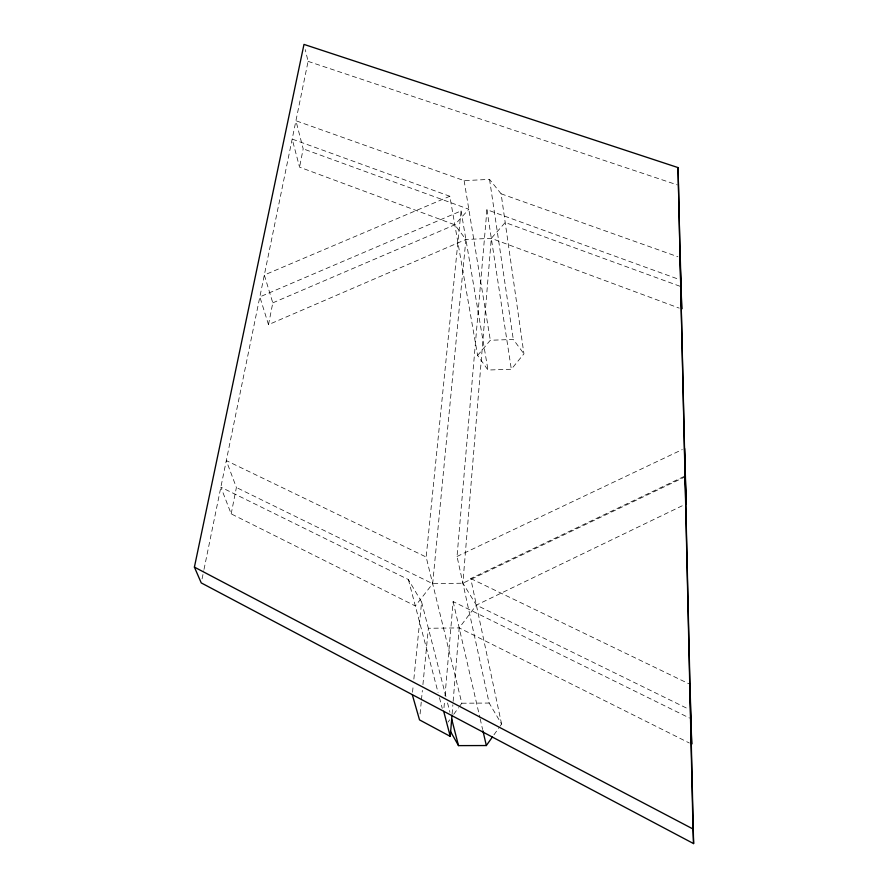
<?xml version="1.0" encoding="UTF-8"?>
<svg xmlns="http://www.w3.org/2000/svg" width="888" height="888" viewBox="0 0 888 888"><rect width="100%" height="100%" fill="white"/><g stroke="black" fill="none" stroke-linecap="round" stroke-linejoin="round"><path stroke-width="0.67" stroke-dasharray="4.44 3.33" d="M452.103 714.063L452.869 704.795M453.146 701.342L459.207 627.905L476.379 605.105L683.871 504.983M443.989 707.681L444.599 700.521M445.01 695.77L453.135 601.587L689.521 718.037M500.066 726.195L501.587 724.042L489.155 703.052L457.031 556.465L486.935 209.712L679.486 279.565M420.091 713.941L421.234 702.13M421.467 699.788L422.366 690.442M422.921 684.648L428.36 628.271L459.207 627.905L689.299 742.979M412.531 692.252L413.253 685.037M413.864 679.076L421.622 602.042L408.391 579.553L220.857 487.168L231.18 513.863L415.34 605.96L432.667 583.682L465.9 239.471L454.811 224.797L299.556 167.155L292.174 139.072L449.828 196.259L477.622 355.422L487.989 370.03L511.322 369.253L523.931 353.824L501.11 193.806L489.543 179.387L464.124 180.641L295.926 120.746L303.174 148.84L299.556 167.155M459.407 706.537L461.827 703.218L426.162 557.031L461.072 210.922L259.84 296.892L268.498 324.653L465.9 239.471L491.308 238.35L679.22 308.125M231.18 513.863L236.386 487.49L226.296 460.595L426.162 557.031M268.498 324.653L272.794 302.852L264.313 275.014L449.828 196.259M202.076 578.865L203.729 570.773M204.007 569.419L308.092 61.361L305.25 49.617M493.961 734.798L499.3 727.272M448.063 722.055L449.683 719.846M453.735 714.296L458.596 707.647M477.622 355.422L490.331 340.259L513.297 339.438L523.931 353.824M501.587 724.042L470.751 578.543L684.038 476.479M685.569 476.623L462.881 583.205L432.667 583.682L236.386 487.49M457.031 556.465L682.306 449.561M272.794 302.852L454.811 224.797L468.82 209.246L303.174 148.84M461.827 703.218L489.155 703.052M308.092 61.361L677.3 184.893M501.11 193.806L677.899 256.754M679.931 286.236L505.205 222.511L491.308 238.35L462.881 583.205L476.379 605.105L688.544 709.079M470.751 578.543L688.755 683.716M408.391 579.553L438.05 692.374M439.449 697.691L442.246 708.324M421.622 602.042L446.176 697.613M447.541 702.941L449.939 712.276M453.135 601.587L479.853 717.471M480.164 718.814L482.628 729.503M461.072 210.922L487.989 370.03M464.124 180.641L490.331 340.259M486.935 209.712L511.322 369.253M489.543 179.387L513.297 339.438"/><path stroke-width="1.33" d="M412.287 694.66L419.525 719.89L450.26 736.374L452.003 715.229M194.405 567.121L303.985 44.4L678.044 167.588L693.595 843.6L201.243 582.905L194.405 567.121L693.017 829.004L693.595 843.6M450.46 731.39L458.508 745.62L486.335 745.543L492.44 736.94M443.678 711.277L450.26 736.374M451.659 718.947L458.508 745.62M482.939 730.835L486.335 745.543M690.742 718.647L691.697 744.177L689.965 684.304M684.604 448.473L686.191 503.873L685.225 475.913M680.264 257.598L681.729 309.057L680.774 280.031M678.044 167.588L693.017 829.004"/></g></svg>
